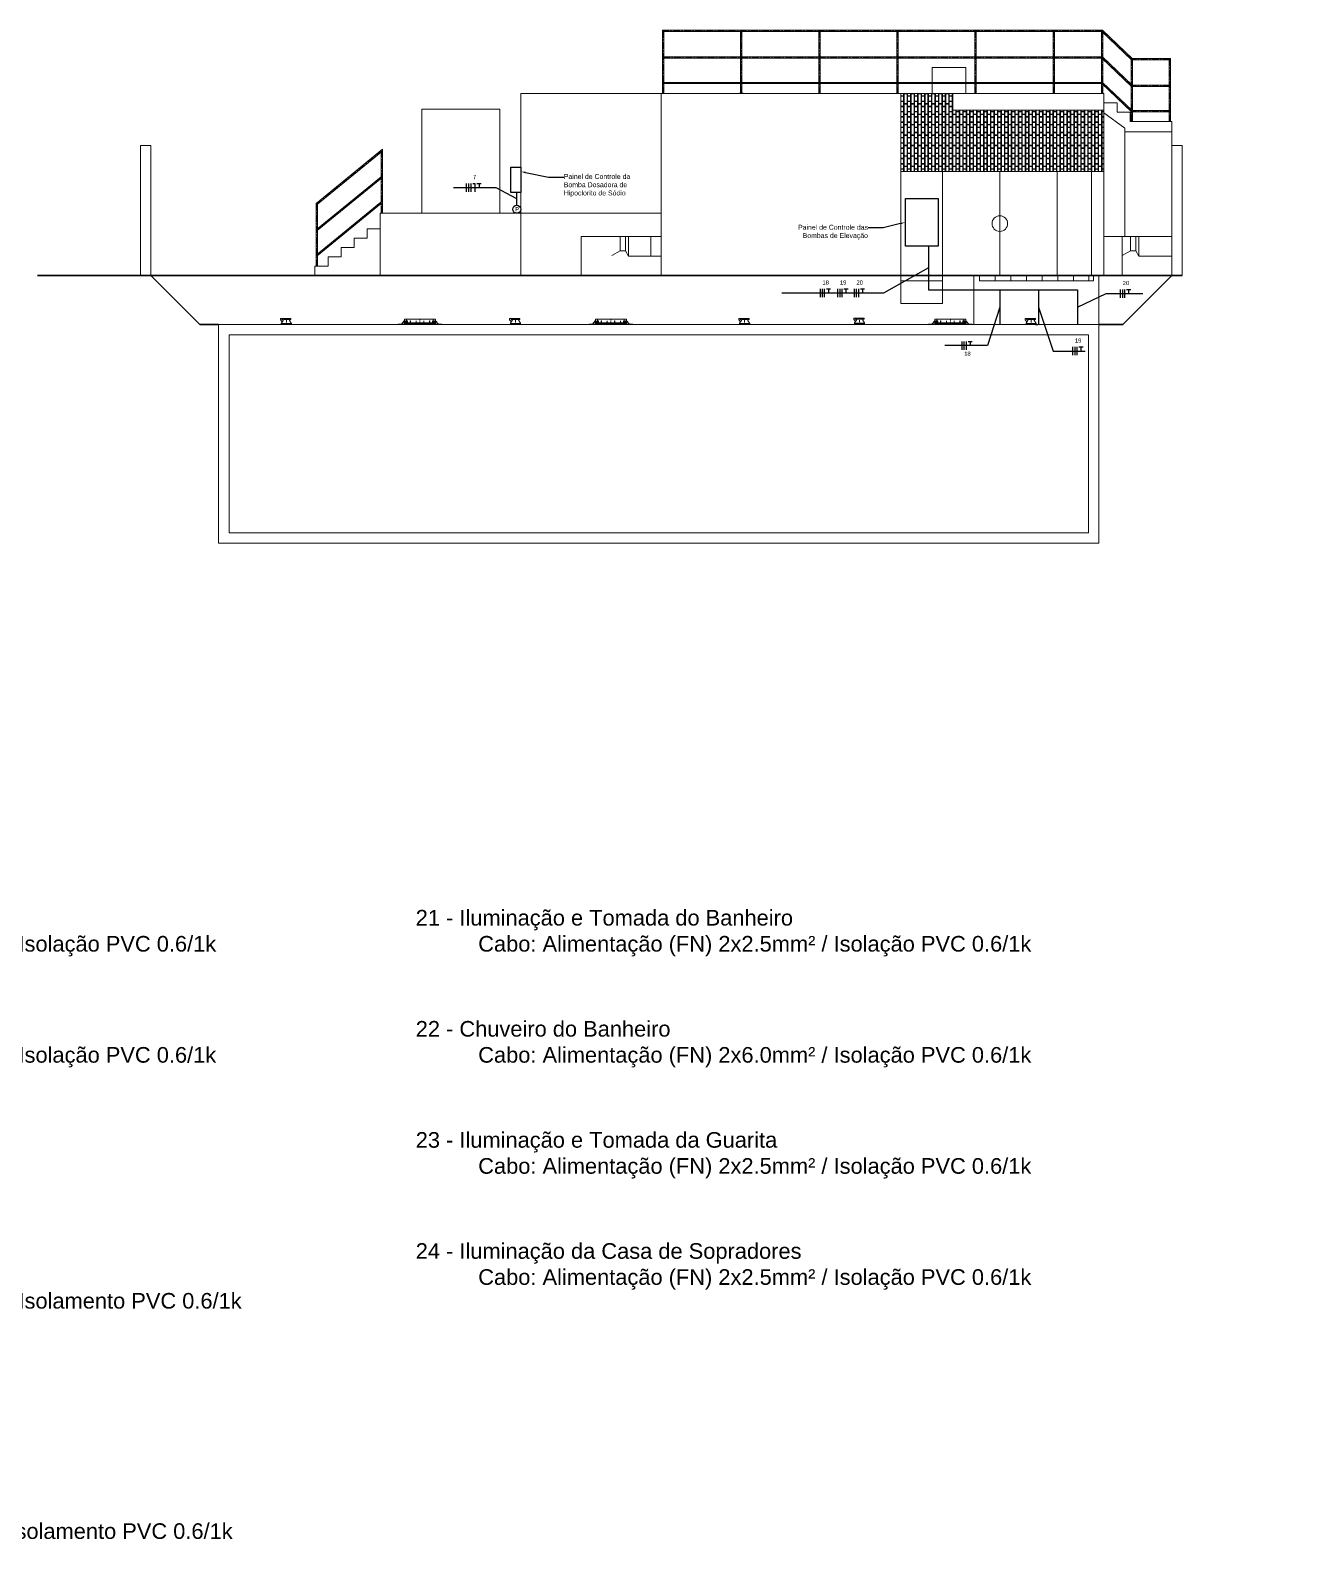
# Model space of a CAD drawing. Header units: millimetres. Extents: x -27423 to 48863, y 100 to 694.
# Drawn here: x 1471.2 to 1698.8, y 144.5 to 417 of the extents above; entities that cross this region are included whole.
import ezdxf
from ezdxf import colors
from ezdxf.entities.mleader import LeaderData, LeaderLine
from ezdxf.math import Vec2, Vec3

# ---------------------------------------------------------------- set-up
doc = ezdxf.new("R2010")
doc.units = ezdxf.units.MM
doc.linetypes.add('CENTER', pattern=[2, 1.25, -0.25, 0.25, -0.25])
doc.linetypes.add('SGC_DASHDOT', pattern=[1, 0.5, -0.25, 0, -0.25])
for name, color, linetype, lineweight in [('Centro', 1, 'CENTER', 5), ('COTAS', 5, 'Continuous', 5), ('M-EQUIPAMENTOS', 1, 'Continuous', 9), ('PAREDE', 7, 'Continuous', 9), ('SGC-Conexoes (Desenho Unifilar)', 6, 'Continuous', 5), ('SGC-Conexoes (Linhas Externas)', 6, 'Continuous', 9), ('SGC-EIXOS', 9, 'SGC_DASHDOT', 9), ('Solo', 14, 'Continuous', 30)]:
    doc.layers.add(name, color=color, linetype=linetype, lineweight=lineweight)
doc.styles.get("Standard").update_dxf_attribs({"font": 'arial.ttf'})

# ---------------------------------------------------------------- blocks, each defined once
blk = doc.blocks.new('BB-2-LC01-N0-D0-S0', base_point=(-106625, -46704))
at = {"layer": 'SGC-Conexoes (Linhas Externas)'}
for p, q in [((-106979, -46798), (-106926, -46735)), ((-106975, -46798), (-106921, -46735)), ((-106930, -46798), (-106904, -46735)), ((-106926, -46735), (-106921, -46735)), ((-106925, -46704), (-106325, -46704)), ((-106925, -46704), (-106925, -46735)), ((-106925, -46798), (-106900, -46735)), ((-106921, -46795), (-106921, -46735)), ((-106330, -46771), (-106920, -46771)), ((-106920, -46771), (-106920, -46779)), ((-106920, -46779), (-106330, -46779)), ((-106904, -46735), (-106900, -46735)), ((-106900, -46798), (-106900, -46735)), ((-106884, -46798), (-106869, -46735)), ((-106882, -46704), (-106369, -46704)), ((-106882, -46704), (-106882, -46771)), ((-106879, -46798), (-106865, -46735)), ((-106869, -46735), (-106865, -46735)), ((-106865, -46798), (-106865, -46735)), ((-106822, -46798), (-106812, -46735)), ((-106817, -46798), (-106807, -46735)), ((-106812, -46735), (-106807, -46735)), ((-106807, -46798), (-106807, -46735)), ((-106787, -46771), (-106787, -46779)), ((-106764, -46771), (-106764, -46779)), ((-106708, -46798), (-106701, -46735)), ((-106703, -46798), (-106697, -46735)), ((-106701, -46735), (-106697, -46735)), ((-106697, -46798), (-106697, -46735)), ((-106547, -46798), (-106554, -46735)), ((-106549, -46735), (-106554, -46735)), ((-106554, -46798), (-106554, -46735)), ((-106543, -46798), (-106549, -46735)), ((-106487, -46771), (-106487, -46779)), ((-106464, -46771), (-106464, -46779)), ((-106439, -46735), (-106443, -46735)), ((-106433, -46798), (-106443, -46735)), ((-106443, -46798), (-106443, -46735)), ((-106429, -46798), (-106439, -46735)), ((-106382, -46735), (-106386, -46735)), ((-106371, -46798), (-106386, -46735)), ((-106386, -46798), (-106386, -46735)), ((-106367, -46798), (-106382, -46735)), ((-106369, -46704), (-106369, -46771)), ((-106325, -46798), (-106351, -46735)), ((-106347, -46735), (-106351, -46735)), ((-106351, -46798), (-106351, -46735)), ((-106321, -46798), (-106347, -46735)), ((-106330, -46771), (-106330, -46779)), ((-106276, -46798), (-106329, -46735)), ((-106325, -46735), (-106329, -46735)), ((-106329, -46795), (-106329, -46735)), ((-106325, -46704), (-106325, -46735)), ((-106271, -46798), (-106325, -46735)), ((-107045, -46798), (-106205, -46798)), ((-107045, -46804), (-107045, -46798)), ((-107045, -46804), (-106205, -46804)), ((-106205, -46804), (-106205, -46798)), ((-106205, -46804), (-106205, -46798))]:
    blk.add_line(p, q, dxfattribs=at)
at = {"layer": 'SGC-EIXOS'}
blk.add_line((-106625, -46704), (-106625, -46804), dxfattribs=at)
blk = doc.blocks.new('BB-1-GA01-N0-D0-S0', base_point=(134464, 232532))
at = {"layer": 'SGC-Conexoes (Linhas Externas)'}
for p, q in [((134351, 232646), (134351, 232622)), ((134383, 232646), (134351, 232646)), ((134385, 232582), (134351, 232622)), ((134367, 232549), (134561, 232549)), ((134367, 232532), (134561, 232532)), ((134379, 232646), (134379, 232624)), ((134379, 232646), (134549, 232646)), ((134414, 232646), (134414, 232624)), ((134414, 232624), (134514, 232624)), ((134514, 232646), (134514, 232624)), ((134549, 232646), (134549, 232624))]:
    blk.add_line(p, q, dxfattribs=at)
for points in [[(134367, 232532), (134367, 232549, -0.137976), (134368, 232554), (134402, 232609, 0.58566), (134393, 232624), (134379, 232624)], [(134561, 232532), (134561, 232549, 0.137976), (134559, 232554), (134526, 232609, -0.58566), (134534, 232624), (134549, 232624)]]:
    blk.add_lwpolyline(points, format="xyb", dxfattribs=at)
at = {"layer": 'SGC-EIXOS'}
blk.add_line((134464, 232532), (134464, 232646), dxfattribs=at)

msp = doc.modelspace()

# ---------------------------------------------------------------- hatches: boundary and pattern name
at = {"layer": 'PAREDE'}
h = msp.add_hatch(dxfattribs=at)
h.set_pattern_fill('AR-BRELM', color=256, scale=0.234375, angle=90)
h.set_pattern_definition([(90, (2591.6237, 836.8916), (-1.2501563, 8e-17), [1.7871094, -0.0878906]), (90, (2591.0964, 836.8916), (-1.2501563, 8e-17), [1.7871094, -0.0878906]), (90, (2590.9986, 837.3604), (-1.2501563, 8e-17), [0.8496094, -0.0878906]), (90, (2590.4713, 837.3604), (-1.2501563, 8e-17), [0.8496094, -0.0878906]), (180, (2591.6237, 836.8916), (-2e-16, -1.875), [0.5273438, -0.7228125]), (180, (2591.6237, 836.8038), (-2e-16, -1.875), [0.5273438, -0.7228125]), (180, (2590.99865, 837.3604), (-1e-16, -0.9375), [0.5273438, -0.7228125]), (180, (2590.99865, 837.2725), (-1e-16, -0.9375), [0.5273438, -0.7228125])])
h.paths.add_polyline_path([(1637.258, 402.609), (1637.258, 405.609), (1633.508, 405.609), (1627.883, 405.609), (1627.883, 391.546), (1664.445, 391.546), (1664.445, 394.921), (1664.267, 394.921), (1664.267, 396.984), (1664.445, 396.984), (1664.445, 402.609)])

# ---------------------------------------------------------------- linework, layer by layer
at = {"color": 2}
for p, q in [((1555.037, 388.627), (1547.343, 388.627)), ((1549.69, 387.877), (1549.69, 389.377)), ((1550.065, 389.377), (1550.065, 387.877)), ((1550.44, 389.377), (1550.44, 387.877)), ((1550.815, 389.377), (1551.19, 389.377)), ((1551.19, 389.377), (1551.19, 387.877)), ((1551.565, 389.377), (1551.94, 389.377)), ((1551.94, 389.377), (1552.315, 389.377)), ((1551.94, 389.377), (1551.94, 388.629)), ((1558.733, 386.633), (1555.037, 388.627)), ((1558.733, 385.471), (1558.733, 387.795)), ((1632.837, 378.115), (1632.837, 370.249)), ((1632.837, 374.182), (1624.761, 369.652)), ((1624.761, 369.652), (1606.44, 369.652)), ((1613.35, 370.4), (1613.35, 368.9)), ((1613.725, 370.4), (1613.725, 368.9)), ((1614.1, 370.4), (1614.1, 368.9)), ((1614.475, 370.4), (1614.85, 370.4)), ((1614.85, 370.4), (1615.225, 370.4)), ((1614.85, 370.4), (1614.85, 369.652)), ((1616.495, 370.4), (1616.495, 368.9)), ((1616.87, 370.4), (1616.87, 368.9)), ((1617.245, 370.4), (1617.245, 368.9)), ((1617.62, 370.4), (1617.995, 370.4)), ((1617.995, 370.4), (1618.37, 370.4)), ((1617.995, 370.4), (1617.995, 369.652)), ((1619.479, 370.4), (1619.479, 368.9)), ((1619.854, 370.4), (1619.854, 368.9)), ((1620.229, 370.4), (1620.229, 368.9)), ((1620.604, 370.4), (1620.979, 370.4)), ((1620.979, 370.4), (1621.354, 370.4)), ((1620.979, 370.4), (1620.979, 369.652)), ((1632.837, 370.249), (1659.695, 370.249)), ((1645.674, 370.249), (1645.674, 364.012)), ((1652.654, 370.249), (1652.654, 364.012)), ((1659.695, 370.249), (1659.695, 364.012)), ((1659.695, 367.13), (1664.849, 369.556)), ((1664.849, 369.556), (1671.415, 369.556)), ((1667.382, 370.306), (1667.382, 368.806)), ((1667.757, 370.306), (1667.757, 368.806)), ((1668.132, 370.306), (1668.132, 368.806)), ((1668.507, 370.306), (1668.882, 370.306)), ((1668.882, 370.306), (1669.257, 370.306)), ((1668.882, 370.306), (1668.882, 369.558)), ((1645.674, 367.13), (1643.461, 360.22)), ((1652.654, 367.13), (1655.293, 359.203)), ((1652.114, 364.012), (1652.514, 364.012)), ((1643.461, 360.22), (1635.772, 360.22)), ((1638.866, 360.97), (1638.866, 359.47)), ((1639.241, 360.97), (1639.241, 359.47)), ((1639.616, 360.97), (1639.616, 359.47)), ((1639.991, 360.97), (1640.366, 360.97)), ((1640.366, 360.97), (1640.741, 360.97)), ((1640.366, 360.97), (1640.366, 360.222)), ((1658.801, 359.953), (1658.801, 358.453)), ((1659.176, 359.953), (1659.176, 358.453)), ((1659.551, 359.953), (1659.551, 358.453)), ((1659.926, 359.953), (1660.301, 359.953)), ((1660.301, 359.953), (1660.676, 359.953)), ((1660.301, 359.953), (1660.301, 359.205)), ((1655.293, 359.203), (1661.051, 359.203))]:
    msp.add_line(p, q, dxfattribs=at)
for points in [[(1559.445, 387.795), (1557.673, 387.795), (1557.673, 392.324), (1559.445, 392.324)], [(1628.699, 386.687), (1634.609, 386.687), (1634.609, 378.115), (1628.699, 378.115)]]:
    msp.add_lwpolyline(points, close=True, dxfattribs=at)
msp.add_circle((1558.733, 384.759), 0.713, dxfattribs=at)
at = {"layer": 'Centro'}
for p, q in [((1599.148, 405.664), (1599.148, 416.914)), ((1585.086, 405.609), (1585.086, 416.859)), ((1664.117, 416.859), (1585.086, 416.859)), ((1599.149, 405.609), (1599.149, 416.859)), ((1613.211, 405.609), (1613.211, 416.859)), ((1627.274, 405.609), (1627.274, 416.859)), ((1641.336, 405.609), (1641.336, 416.859)), ((1655.399, 405.609), (1655.399, 416.859)), ((1664.117, 405.609), (1664.117, 416.859)), ((1669.461, 411.796), (1664.117, 416.859)), ((1585.086, 405.609), (1585.086, 412.049)), ((1585.086, 412.049), (1664.117, 412.049)), ((1599.148, 405.664), (1599.148, 412.105)), ((1669.461, 406.987), (1664.117, 412.049)), ((1669.461, 400.546), (1669.461, 411.796)), ((1676.305, 411.796), (1669.461, 411.796)), ((1676.305, 400.546), (1676.305, 411.796)), ((1585.086, 405.609), (1585.086, 407.484)), ((1585.086, 407.484), (1664.117, 407.484)), ((1599.148, 405.664), (1599.148, 407.539)), ((1669.461, 402.421), (1664.117, 407.484)), ((1676.305, 406.987), (1669.461, 406.987)), ((1584.758, 405.609), (1585.086, 405.609)), ((1585.414, 405.609), (1585.086, 405.609)), ((1598.82, 405.664), (1599.148, 405.664)), ((1598.82, 405.609), (1599.149, 405.609)), ((1599.477, 405.664), (1599.148, 405.664)), ((1599.477, 405.609), (1599.149, 405.609)), ((1612.883, 405.609), (1613.211, 405.609)), ((1613.539, 405.609), (1613.211, 405.609)), ((1626.945, 405.609), (1627.274, 405.609)), ((1627.602, 405.609), (1627.274, 405.609)), ((1641.008, 405.609), (1641.336, 405.609)), ((1641.664, 405.609), (1641.336, 405.609)), ((1655.07, 405.609), (1655.399, 405.609)), ((1655.727, 405.609), (1655.399, 405.609)), ((1663.789, 405.609), (1664.117, 405.609)), ((1664.445, 405.609), (1664.117, 405.609)), ((1676.305, 402.421), (1669.461, 402.421)), ((1669.133, 400.546), (1669.461, 400.546)), ((1669.789, 400.546), (1669.461, 400.546)), ((1675.977, 400.546), (1676.305, 400.546)), ((1676.633, 400.546), (1676.305, 400.546)), ((1534.461, 395.296), (1522.742, 385.734)), ((1534.461, 384.046), (1534.461, 395.296)), ((1534.391, 390.492), (1522.672, 380.93)), ((1534.461, 384.046), (1534.461, 390.487)), ((1534.324, 385.922), (1522.606, 376.36)), ((1522.742, 374.484), (1522.742, 385.734)), ((1534.461, 384.046), (1534.461, 385.921)), ((1534.133, 384.046), (1534.461, 384.046)), ((1534.789, 384.046), (1534.461, 384.046)), ((1522.742, 374.484), (1522.742, 380.924)), ((1522.742, 374.484), (1522.742, 376.359)), ((1522.414, 374.484), (1522.742, 374.484)), ((1523.07, 374.484), (1522.742, 374.484))]:
    msp.add_line(p, q, dxfattribs=at)
at = {"layer": 'M-EQUIPAMENTOS'}
for p, q in [((1555.695, 402.796), (1541.633, 402.796)), ((1541.633, 402.796), (1541.633, 384.046)), ((1555.695, 402.796), (1555.695, 384.046)), ((1577.343, 377.275), (1577.343, 379.827)), ((1578.28, 377.275), (1578.28, 379.827)), ((1669.218, 377.275), (1669.218, 379.827)), ((1670.155, 377.275), (1670.155, 379.827)), ((1577.343, 377.275), (1575.852, 376.414)), ((1578.28, 377.275), (1577.343, 377.275)), ((1578.837, 376.312), (1578.28, 377.275)), ((1669.218, 377.275), (1667.727, 376.414)), ((1670.155, 377.275), (1669.218, 377.275)), ((1670.712, 376.312), (1670.155, 377.275))]:
    msp.add_line(p, q, dxfattribs=at)
at = {"layer": 'PAREDE'}
for p, q in [((1633.508, 410.296), (1633.508, 405.609)), ((1633.508, 405.609), (1633.508, 410.296)), ((1633.508, 410.296), (1639.602, 410.296)), ((1639.602, 410.296), (1639.602, 405.609)), ((1639.602, 410.296), (1639.602, 405.609)), ((1559.445, 384.046), (1559.445, 405.609)), ((1559.445, 405.609), (1633.508, 405.609)), ((1584.758, 405.609), (1586.633, 405.609)), ((1584.758, 405.609), (1584.758, 372.796)), ((1627.883, 405.609), (1627.883, 367.765)), ((1639.602, 405.609), (1633.508, 405.609)), ((1637.258, 405.609), (1637.258, 402.609)), ((1639.602, 405.609), (1664.445, 405.609)), ((1664.445, 403.921), (1664.445, 405.609)), ((1664.445, 405.609), (1664.445, 403.921)), ((1664.445, 403.921), (1664.445, 372.796)), ((1664.445, 403.921), (1666.789, 403.921)), ((1666.789, 403.921), (1666.789, 402.234)), ((1637.258, 402.609), (1664.445, 402.609)), ((1664.445, 402.099), (1668.195, 399.357)), ((1666.789, 402.234), (1669.133, 402.234)), ((1669.133, 402.234), (1669.133, 400.546)), ((1668.195, 399.357), (1668.195, 379.827)), ((1669.133, 398.671), (1668.195, 398.671)), ((1669.133, 400.546), (1676.633, 400.546)), ((1669.133, 398.671), (1676.633, 398.671)), ((1676.633, 400.546), (1676.633, 372.796)), ((1676.633, 400.546), (1676.633, 372.796)), ((1491.008, 372.796), (1491.008, 396.234)), ((1492.883, 396.234), (1491.008, 396.234)), ((1492.883, 372.796), (1492.883, 396.234)), ((1678.508, 396.234), (1676.633, 396.234)), ((1678.508, 396.234), (1678.508, 372.796)), ((1627.883, 391.546), (1664.445, 391.546)), ((1635.383, 372.796), (1635.383, 391.546)), ((1635.383, 391.546), (1656.008, 391.546)), ((1645.695, 391.546), (1645.695, 372.796)), ((1656.008, 391.546), (1656.008, 372.796)), ((1662.211, 391.546), (1662.211, 372.796)), ((1534.133, 384.046), (1534.133, 372.796)), ((1534.133, 384.046), (1559.445, 384.046)), ((1559.445, 384.046), (1584.758, 384.046)), ((1559.445, 384.046), (1559.445, 372.796)), ((1531.789, 379.546), (1529.445, 379.546)), ((1529.445, 379.546), (1529.445, 377.859)), ((1534.133, 381.234), (1531.789, 381.234)), ((1531.789, 381.234), (1531.789, 379.546)), ((1570.336, 379.827), (1584.758, 379.827)), ((1570.336, 379.827), (1570.336, 372.796)), ((1578.837, 379.827), (1578.837, 376.312)), ((1578.837, 376.312), (1578.837, 379.827)), ((1578.837, 376.312), (1578.837, 379.827)), ((1584.758, 379.827), (1582.883, 379.827)), ((1582.883, 379.827), (1582.883, 376.312)), ((1664.445, 379.827), (1676.633, 379.827)), ((1667.727, 372.796), (1667.727, 379.827)), ((1667.727, 376.414), (1667.727, 379.827)), ((1670.712, 379.827), (1670.712, 376.312)), ((1670.712, 376.312), (1670.712, 379.827)), ((1670.712, 376.312), (1670.712, 379.827)), ((1527.102, 376.171), (1524.758, 376.171)), ((1524.758, 376.171), (1524.758, 374.484)), ((1529.445, 377.859), (1527.102, 377.859)), ((1527.102, 377.859), (1527.102, 376.171)), ((1578.837, 376.312), (1584.758, 376.312)), ((1670.712, 376.312), (1676.633, 376.312)), ((1524.758, 374.484), (1522.414, 374.484)), ((1522.414, 374.484), (1522.414, 372.796)), ((1641.008, 372.796), (1522.414, 372.796)), ((1627.883, 372.796), (1627.883, 367.765)), ((1635.383, 371.859), (1627.883, 371.859)), ((1635.383, 372.796), (1635.383, 367.765)), ((1642.058, 372.796), (1641.008, 372.796)), ((1641.008, 372.796), (1641.008, 364.067)), ((1642.058, 371.859), (1642.058, 372.796)), ((1662.57, 372.796), (1642.058, 372.796)), ((1662.57, 371.859), (1642.058, 371.859)), ((1644.87, 371.859), (1644.87, 372.796)), ((1647.683, 371.859), (1647.683, 372.796)), ((1650.495, 371.859), (1650.495, 372.796)), ((1653.308, 371.859), (1653.308, 372.796)), ((1656.12, 371.859), (1656.12, 372.796)), ((1657.206, 371.859), (1659.081, 371.859)), ((1658.933, 371.859), (1658.933, 372.796)), ((1661.745, 371.859), (1661.745, 372.796)), ((1663.508, 372.796), (1662.57, 372.796)), ((1662.57, 372.796), (1662.57, 371.859)), ((1663.508, 372.796), (1663.508, 364.012)), ((1635.383, 367.765), (1627.883, 367.765)), ((1505.07, 324.637), (1505.07, 364.012)), ((1663.508, 364.012), (1505.07, 364.012)), ((1663.508, 324.637), (1663.508, 364.012)), ((1506.945, 326.512), (1506.945, 362.137)), ((1610.07, 362.137), (1506.945, 362.137)), ((1661.633, 362.137), (1600.555, 362.137)), ((1661.633, 326.512), (1661.633, 362.137)), ((1663.508, 324.637), (1505.07, 324.637)), ((1610.07, 326.512), (1506.945, 326.512)), ((1661.633, 326.512), (1610.07, 326.512))]:
    msp.add_line(p, q, dxfattribs=at)
msp.add_circle((1645.695, 382.171), 1.406, dxfattribs=at)
at = {"layer": 'SGC-Conexoes (Desenho Unifilar)'}
for p, q in [((1584.969, 405.609), (1584.969, 416.976)), ((1584.969, 416.976), (1664.164, 416.976)), ((1664.164, 416.976), (1669.508, 411.913)), ((1585.203, 405.609), (1585.203, 416.742)), ((1585.203, 416.742), (1664.071, 416.742)), ((1599.031, 416.859), (1599.031, 405.609)), ((1599.266, 416.859), (1599.266, 405.609)), ((1613.094, 416.859), (1613.094, 405.609)), ((1613.328, 416.859), (1613.328, 405.609)), ((1627.156, 416.859), (1627.156, 405.609)), ((1627.391, 416.859), (1627.391, 405.609)), ((1641.219, 416.859), (1641.219, 405.609)), ((1641.453, 416.859), (1641.453, 405.609)), ((1655.281, 416.859), (1655.281, 405.609)), ((1655.516, 416.859), (1655.516, 405.609)), ((1664, 416.859), (1664, 405.609)), ((1664.071, 416.742), (1669.414, 411.679)), ((1664.234, 416.859), (1664.234, 405.609)), ((1585.086, 412.167), (1664.164, 412.167)), ((1585.086, 411.932), (1664.071, 411.932)), ((1664.071, 411.932), (1669.414, 406.87)), ((1664.164, 412.167), (1669.508, 407.104)), ((1669.344, 411.796), (1669.344, 400.546)), ((1669.414, 411.679), (1676.305, 411.679)), ((1669.508, 411.913), (1676.305, 411.913)), ((1669.578, 411.796), (1669.578, 400.546)), ((1676.188, 411.796), (1676.188, 400.546)), ((1676.422, 411.796), (1676.422, 400.546)), ((1585.086, 407.601), (1664.164, 407.601)), ((1585.086, 407.367), (1664.071, 407.367)), ((1664.071, 407.367), (1669.414, 402.304)), ((1664.164, 407.601), (1669.508, 402.538)), ((1669.414, 406.87), (1676.305, 406.87)), ((1669.508, 407.104), (1676.305, 407.104)), ((1669.414, 402.304), (1676.305, 402.304)), ((1669.508, 402.538), (1676.305, 402.538)), ((1522.625, 385.789), (1534.578, 395.543)), ((1534.578, 395.543), (1534.578, 384.046)), ((1522.859, 385.678), (1534.344, 395.049)), ((1534.344, 395.049), (1534.344, 384.046)), ((1534.317, 390.583), (1522.668, 381.077)), ((1534.465, 390.401), (1522.816, 380.896)), ((1522.625, 374.484), (1522.625, 385.789)), ((1534.25, 386.013), (1522.668, 376.562)), ((1534.398, 385.831), (1522.816, 376.38)), ((1522.859, 374.484), (1522.859, 385.678))]:
    msp.add_line(p, q, dxfattribs=at)
msp.add_circle((1676.305, 411.796), 0.117, dxfattribs=at)
at = {"layer": 'Solo'}
for p, q in [((1472.464, 372.796), (1678.508, 372.796)), ((1492.883, 372.796), (1501.667, 364.012)), ((1676.633, 372.796), (1667.849, 364.012)), ((1505.07, 364.012), (1501.667, 364.012)), ((1663.508, 364.012), (1667.849, 364.012))]:
    msp.add_line(p, q, dxfattribs=at)

# ---------------------------------------------------------------- block references
at = {"layer": 'SGC-Conexoes (Linhas Externas)', "xscale": 0.009375000000000001, "yscale": 0.009375000000000001, "zscale": 0.009375000000000001}
for name, p in [('BB-1-GA01-N0-D0-S0', (1620.449, 364.078)), ('BB-1-GA01-N0-D0-S0', (1517.258, 364.012)), ('BB-2-LC01-N0-D0-S0', (1541.314, 364.949)), ('BB-1-GA01-N0-D0-S0', (1558.508, 364.012)), ('BB-2-LC01-N0-D0-S0', (1575.692, 364.949)), ('BB-1-GA01-N0-D0-S0', (1599.758, 364.012)), ('BB-2-LC01-N0-D0-S0', (1636.789, 364.949)), ('BB-1-GA01-N0-D0-S0', (1651.32, 364.012))]:
    msp.add_blockref(name, p, dxfattribs=at)

# ---------------------------------------------------------------- texts
at = {"layer": 'COTAS', "color": 2, "char_height": 0.75, "attachment_point": 1}
for s, insert in [('7', (1550.853, 390.915)), ('P', (1558.476, 385.148)), ('18', (1613.763, 371.938)), ('19', (1616.908, 371.938)), ('20', (1619.892, 371.938)), ('20', (1667.795, 371.845)), ('19', (1659.214, 361.491)), ('18', (1639.279, 359.118))]:
    msp.add_mtext_dynamic_manual_height_columns(s, width=1385.51337, gutter_width=0.75, heights=[0], dxfattribs=dict(at, insert=insert))
at = {"layer": 'COTAS', "color": 0, "char_height": 2.8125, "attachment_point": 1}
for s, insert in [('12 - Alimentação da Bomba de Recirculação\\P^ICabo: Alimentação (FFF) + Proteção (T) 4x2.5mm² / Isolação PVC 0.6/1k', (1365.547, 258.601)), ('21 - Iluminação e Tomada do Banheiro\\P^ICabo: Alimentação (FN) 2x2.5mm² / Isolação PVC 0.6/1k', (1540.547, 258.601)), ('13 - Alimentação  do Misturador\\P^ICabo: Alimentação (FFF) + Proteção (T) 4x2.5mm² / Isolação PVC 0.6/1k', (1365.547, 238.601)), ('22 - Chuveiro do Banheiro\\P^ICabo: Alimentação (FN) 2x6.0mm² / Isolação PVC 0.6/1k', (1540.547, 238.601)), ('23 - Iluminação e Tomada da Guarita\\P^ICabo: Alimentação (FN) 2x2.5mm² / Isolação PVC 0.6/1k', (1540.547, 218.601)), ('24 - Iluminação da Casa de Sopradores\\P^ICabo: Alimentação (FN) 2x2.5mm² / Isolação PVC 0.6/1k', (1540.547, 198.601)), ('15 e 16 - Alimentação do Painel dos Sopradores\\P^ICabo: Alimentação (FFF) + Proteção (T) 4x4.0mm² / Isolamento PVC 0.6/1k', (1365.547, 194.322)), ('18, 19 e 20 - Alimentação das bombas de Elevação\\P^ICabo: Alimentação (FFF) + Proteção (T) 4x2.5mm² / Isolamento PVC 0.6/1k', (1363.924, 152.856))]:
    msp.add_mtext_dynamic_manual_height_columns(s, width=4099.92409, gutter_width=0.75, heights=[0], dxfattribs=dict(at, insert=insert))

# ---------------------------------------------------------------- leaders
at = {"layer": 'COTAS'}
ml = msp.add_multileader_mtext('Standard', dxfattribs=at)
ml.set_content('Painel de Controle da\\PBomba Dosadora de\\PHipoclorito de Sódio', color=256)
ml.set_leader_properties()
ml.build(insert=Vec2(0, 0))
ml.multileader.update_dxf_attribs({"arrow_head_size": 0.891})
ctx = ml.context
ctx.base_point, ctx.char_height, ctx.arrow_head_size, ctx.landing_gap_size, ctx.plane_origin = Vec3(1567.185, 390.528), 0.89064, 0.891, 0.0178, Vec3(1563.491, 412.914)
notes = []
notes.append((ctx, [(0, (1, 1, 0), (1564.455, 390.528), (1, 0), 2.73, [(0, [(1559.445, 391.543)], 0, [])])]))
ctx.mtext.insert, ctx.mtext.flow_direction = Vec3(1567.203, 391.097), 5
ml = msp.add_multileader_mtext('Standard', dxfattribs=at)
ml.set_content('Painel de Controle das\\PBombas de Elevação', color=256)
ml.set_leader_properties()
ml.build(insert=Vec2(0, 0))
ml.multileader.update_dxf_attribs({"arrow_head_size": 0.891})
ctx = ml.context
ctx.base_point, ctx.char_height, ctx.arrow_head_size, ctx.landing_gap_size, ctx.plane_origin = Vec3(1609.507, 381.386), 0.89064, 0.891, 0.0178, Vec3(1632.745, 403.772)
ctx.text_align_type = 2
notes.append((ctx, [(1, (1, 1, 0), (1624.703, 381.386), (-1, 0), 2.73, [(0, [(1628.699, 382.401)], 0, [])])]))
ctx.mtext.insert, ctx.mtext.alignment, ctx.mtext.flow_direction = Vec3(1621.955, 381.953), 3, 5
for ctx, leaders in notes:
    for number, flags, end, landing, length, lines in leaders:
        leader = LeaderData()
        leader.index, (leader.has_last_leader_line, leader.has_dogleg_vector, leader.attachment_direction) = number, flags
        leader.last_leader_point, leader.dogleg_vector, leader.dogleg_length = Vec3(end), Vec3(landing), length
        for number, points, colour, breaks in lines:
            line = LeaderLine()
            line.index, line.vertices, line.color, line.breaks = number, Vec3.list(points), colors.encode_raw_color(colour), breaks
            leader.lines.append(line)
        ctx.leaders.append(leader)

doc.saveas('drawing.dxf')
